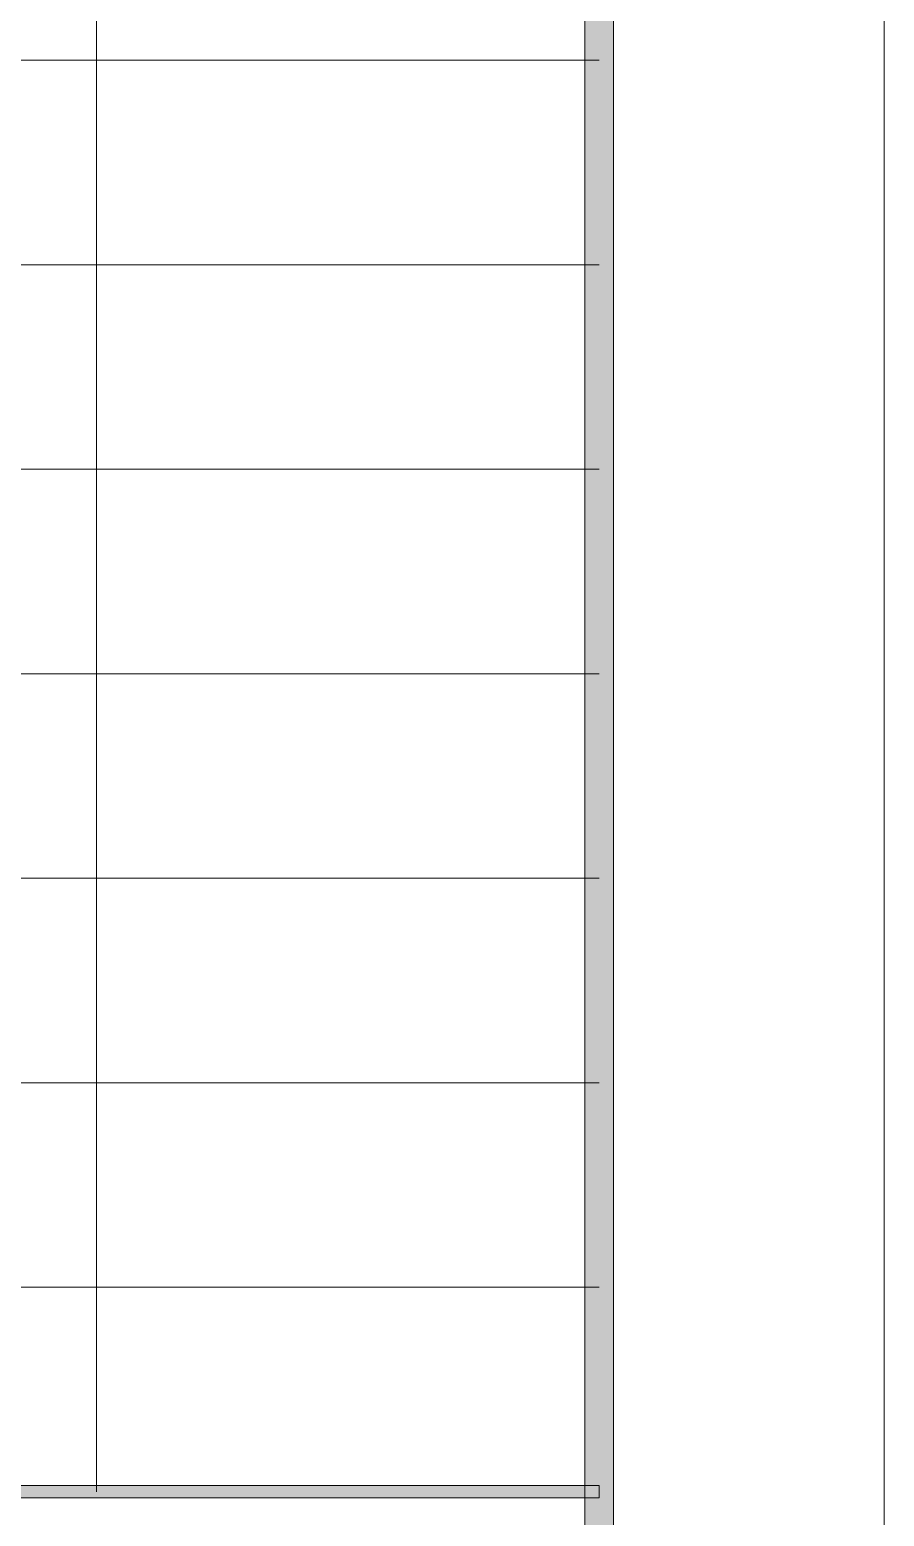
# Model space of a CAD drawing. Header units: millimetres. Extents: x 0 to 829, y 0 to 586.
# Drawn here: x 799.6 to 829.2, y 108.1 to 159.5 of the extents above; entities that cross this region are included whole.
import ezdxf

# ---------------------------------------------------------------- set-up
doc = ezdxf.new("R2010")
doc.units = ezdxf.units.MM

msp = doc.modelspace()

# ---------------------------------------------------------------- hatches: boundary and pattern name
h = msp.add_hatch(color=0)
h.dxf.hatch_style = 2
h.paths.add_polyline_path([(819.788528, 9.36625), (818.80075, 10.3505), (818.80075, 575.281778), (819.788528, 576.266028)])
h = msp.add_hatch(color=0)
h.dxf.hatch_style = 2
h.paths.add_polyline_path([(813.777194, 136.158111), (813.777194, 136.30275)])
h = msp.add_hatch(color=0)
h.dxf.hatch_style = 2
h.paths.add_polyline_path([(813.780722, 136.151056), (813.780722, 136.30275)])
h = msp.add_hatch(color=0)
h.dxf.hatch_style = 2
h.paths.add_polyline_path([(813.858333, 136.009944), (813.858333, 136.330972)])
h = msp.add_hatch(color=0)
h.dxf.hatch_style = 2
h.paths.add_polyline_path([(813.858333, 136.009944), (813.858333, 136.330972)])
h = msp.add_hatch(color=0)
h.dxf.hatch_style = 2
h.paths.add_polyline_path([(813.858333, 136.009944), (813.858333, 136.330972)])
h = msp.add_hatch(color=0)
h.dxf.hatch_style = 2
h.paths.add_polyline_path([(813.865389, 136.006417), (813.865389, 136.330972)])
h = msp.add_hatch(color=0)
h.dxf.hatch_style = 2
h.paths.add_polyline_path([(814.182889, 134.701139), (814.182889, 136.246306)])
h = msp.add_hatch(color=0)
h.dxf.hatch_style = 2
h.paths.add_polyline_path([(814.182889, 134.701139), (814.182889, 136.246306)])
h = msp.add_hatch(color=0)
h.dxf.hatch_style = 2
h.paths.add_polyline_path([(814.182889, 134.701139), (814.182889, 136.246306)])
h = msp.add_hatch(color=0)
h.dxf.hatch_style = 2
h.paths.add_polyline_path([(808.136278, 135.618361), (808.136278, 136.062861)])
h = msp.add_hatch(color=0)
h.dxf.hatch_style = 2
h.paths.add_polyline_path([(808.143333, 135.611306), (808.143333, 136.062861)])
h = msp.add_hatch(color=0)
h.dxf.hatch_style = 2
h.paths.add_polyline_path([(808.217417, 135.519583), (808.217417, 136.024056)])
h = msp.add_hatch(color=0)
h.dxf.hatch_style = 2
h.paths.add_polyline_path([(808.220944, 135.516056), (808.220944, 136.024056)])
h = msp.add_hatch(color=0)
h.dxf.hatch_style = 2
h.paths.add_polyline_path([(808.220944, 135.516056), (808.220944, 136.024056)])
h = msp.add_hatch(color=0)
h.dxf.hatch_style = 2
h.paths.add_polyline_path([(808.224472, 135.512528), (808.224472, 136.020528)])
h = msp.add_hatch(color=0)
h.dxf.hatch_style = 2
h.paths.add_polyline_path([(808.541972, 134.877528), (808.541972, 135.770056)])
h = msp.add_hatch(color=0)
h.dxf.hatch_style = 2
h.paths.add_polyline_path([(808.541972, 134.874), (808.541972, 135.770056)])
h = msp.add_hatch(color=0)
h.dxf.hatch_style = 2
h.paths.add_polyline_path([(808.616056, 134.203722), (808.616056, 135.738306)])
h = msp.add_hatch(color=0)
h.dxf.hatch_style = 2
h.paths.add_polyline_path([(808.616056, 134.20725), (808.616056, 135.734778)])
h = msp.add_hatch(color=0)
h.dxf.hatch_style = 2
h.paths.add_polyline_path([(808.774806, 135.230306), (808.774806, 135.664222)])
h = msp.add_hatch(color=0)
h.dxf.hatch_style = 2
h.paths.add_polyline_path([(808.781861, 135.233833), (808.781861, 135.660694)])
h = msp.add_hatch(color=0)
h.dxf.hatch_style = 2
h.paths.add_polyline_path([(808.781861, 135.233833), (808.781861, 135.660694)])
h = msp.add_hatch(color=0)
h.dxf.hatch_style = 2
h.paths.add_polyline_path([(808.781861, 135.237361), (808.781861, 135.660694)])
h = msp.add_hatch(color=0)
h.dxf.hatch_style = 2
h.paths.add_polyline_path([(814.503917, 135.060972), (814.503917, 135.957028)])
h = msp.add_hatch(color=0)
h.dxf.hatch_style = 2
h.paths.add_polyline_path([(814.510972, 135.0645), (814.510972, 135.9535)])
h = msp.add_hatch(color=0)
h.dxf.hatch_style = 2
h.paths.add_polyline_path([(802.625889, 134.859889), (802.625889, 135.170333)])
h = msp.add_hatch(color=0)
h.dxf.hatch_style = 2
h.paths.add_polyline_path([(802.915167, 134.96925), (802.915167, 135.216194)])
h = msp.add_hatch(color=0)
h.dxf.hatch_style = 2
h.paths.add_polyline_path([(805.070639, 134.993944), (805.070639, 135.219722)])
h = msp.add_hatch(color=0)
h.dxf.hatch_style = 2
h.paths.add_polyline_path([(808.901806, 135.311444), (808.901806, 135.607778)])
h = msp.add_hatch(color=0)
h.dxf.hatch_style = 2
h.paths.add_polyline_path([(808.905333, 135.314972), (808.905333, 135.607778)])
h = msp.add_hatch(color=0)
h.dxf.hatch_style = 2
h.paths.add_polyline_path([(808.930028, 135.332611), (808.930028, 135.600722)])
h = msp.add_hatch(color=0)
h.dxf.hatch_style = 2
h.paths.add_polyline_path([(808.933556, 135.336139), (808.933556, 135.597194)])
h = msp.add_hatch(color=0)
h.dxf.hatch_style = 2
h.paths.add_polyline_path([(809.127583, 135.237361), (809.127583, 135.537222)])
h = msp.add_hatch(color=0)
h.dxf.hatch_style = 2
h.paths.add_polyline_path([(809.131111, 135.237361), (809.131111, 135.533694)])
h = msp.add_hatch(color=0)
h.dxf.hatch_style = 2
h.paths.add_polyline_path([(809.198139, 134.676444), (809.198139, 135.516056)])
h = msp.add_hatch(color=0)
h.dxf.hatch_style = 2
h.paths.add_polyline_path([(809.420389, 134.90575), (809.420389, 135.470194)])
h = msp.add_hatch(color=0)
h.dxf.hatch_style = 2
h.paths.add_polyline_path([(809.423917, 134.909278), (809.423917, 135.470194)])
h = msp.add_hatch(color=0)
h.dxf.hatch_style = 2
h.paths.add_polyline_path([(813.777194, 134.838722), (813.777194, 135.198556)])
h = msp.add_hatch(color=0)
h.dxf.hatch_style = 2
h.paths.add_polyline_path([(813.780722, 134.838722), (813.780722, 135.202083)])
h = msp.add_hatch(color=0)
h.dxf.hatch_style = 2
h.paths.add_polyline_path([(813.858333, 134.859889), (813.858333, 135.209139)])
h = msp.add_hatch(color=0)
h.dxf.hatch_style = 2
h.paths.add_polyline_path([(813.858333, 134.856361), (813.858333, 135.209139)])
h = msp.add_hatch(color=0)
h.dxf.hatch_style = 2
h.paths.add_polyline_path([(813.865389, 134.817556), (813.865389, 135.209139)])
h = msp.add_hatch(color=0)
h.dxf.hatch_style = 2
h.paths.add_polyline_path([(815.05425, 135.177389), (815.05425, 135.576028)])
h = msp.add_hatch(color=0)
h.dxf.hatch_style = 2
h.paths.add_polyline_path([(815.061306, 135.177389), (815.061306, 135.576028)])
h = msp.add_hatch(color=0)
h.dxf.hatch_style = 2
h.paths.add_polyline_path([(815.332944, 135.255), (815.332944, 135.533694)])
h = msp.add_hatch(color=0)
h.dxf.hatch_style = 2
h.paths.add_polyline_path([(815.336472, 135.255), (815.336472, 135.533694)])
h = msp.add_hatch(color=0)
h.dxf.hatch_style = 2
h.paths.add_polyline_path([(802.915167, 134.655278), (802.915167, 134.96925)])
h = msp.add_hatch(color=0)
h.dxf.hatch_style = 2
h.paths.add_polyline_path([(802.915167, 134.655278), (802.915167, 134.96925)])
h = msp.add_hatch(color=0)
h.dxf.hatch_style = 2
h.paths.add_polyline_path([(803.430222, 134.574139), (803.430222, 134.870472)])
h = msp.add_hatch(color=0)
h.dxf.hatch_style = 2
h.paths.add_polyline_path([(803.43375, 134.574139), (803.43375, 134.870472)])
h = msp.add_hatch(color=0)
h.dxf.hatch_style = 2
h.paths.add_polyline_path([(803.867667, 134.732889), (803.867667, 135.117417)])
h = msp.add_hatch(color=0)
h.dxf.hatch_style = 2
h.paths.add_polyline_path([(803.874722, 134.736417), (803.874722, 135.120944)])
h = msp.add_hatch(color=0)
h.dxf.hatch_style = 2
h.paths.add_polyline_path([(806.98975, 134.627056), (806.98975, 134.976306)])
h = msp.add_hatch(color=0)
h.dxf.hatch_style = 2
h.paths.add_polyline_path([(806.98975, 134.627056), (806.98975, 134.976306)])
h = msp.add_hatch(color=0)
h.dxf.hatch_style = 2
h.paths.add_polyline_path([(808.774806, 134.295444), (808.774806, 135.043333)])
h = msp.add_hatch(color=0)
h.dxf.hatch_style = 2
h.paths.add_polyline_path([(808.781861, 134.298972), (808.781861, 135.043333)])
h = msp.add_hatch(color=0)
h.dxf.hatch_style = 2
h.paths.add_polyline_path([(808.781861, 134.298972), (808.781861, 135.043333)])
h = msp.add_hatch(color=0)
h.dxf.hatch_style = 2
h.paths.add_polyline_path([(808.781861, 134.298972), (808.781861, 135.043333)])
h = msp.add_hatch(color=0)
h.dxf.hatch_style = 2
h.paths.add_polyline_path([(808.901806, 134.239), (808.901806, 135.043333)])
h = msp.add_hatch(color=0)
h.dxf.hatch_style = 2
h.paths.add_polyline_path([(808.905333, 134.235472), (808.905333, 135.043333)])
h = msp.add_hatch(color=0)
h.dxf.hatch_style = 2
h.paths.add_polyline_path([(808.930028, 134.217833), (808.930028, 135.043333)])
h = msp.add_hatch(color=0)
h.dxf.hatch_style = 2
h.paths.add_polyline_path([(808.933556, 134.217833), (808.933556, 135.043333)])
h = msp.add_hatch(color=0)
h.dxf.hatch_style = 2
h.paths.add_polyline_path([(809.127583, 134.602361), (809.127583, 135.043333)])
h = msp.add_hatch(color=0)
h.dxf.hatch_style = 2
h.paths.add_polyline_path([(809.131111, 134.605889), (809.131111, 135.043333)])
h = msp.add_hatch(color=0)
h.dxf.hatch_style = 2
h.paths.add_polyline_path([(811.851028, 134.274278), (811.851028, 134.658806)])
h = msp.add_hatch(color=0)
h.dxf.hatch_style = 2
h.paths.add_polyline_path([(811.858083, 134.274278), (811.858083, 134.658806)])
h = msp.add_hatch(color=0)
h.dxf.hatch_style = 2
h.paths.add_polyline_path([(812.729444, 134.503583), (812.729444, 134.870472)])
h = msp.add_hatch(color=0)
h.dxf.hatch_style = 2
h.paths.add_polyline_path([(812.7365, 134.503583), (812.7365, 134.870472)])
h = msp.add_hatch(color=0)
h.dxf.hatch_style = 2
h.paths.add_polyline_path([(813.533778, 134.771694), (813.533778, 135.131528)])
h = msp.add_hatch(color=0)
h.dxf.hatch_style = 2
h.paths.add_polyline_path([(813.540833, 134.771694), (813.540833, 135.131528)])
h = msp.add_hatch(color=0)
h.dxf.hatch_style = 2
h.paths.add_polyline_path([(813.865389, 133.649861), (813.865389, 134.634111)])
h = msp.add_hatch(color=0)
h.dxf.hatch_style = 2
h.paths.add_polyline_path([(808.136278, 133.847417), (808.136278, 134.231944)])
h = msp.add_hatch(color=0)
h.dxf.hatch_style = 2
h.paths.add_polyline_path([(808.143333, 133.854472), (808.143333, 134.239)])
h = msp.add_hatch(color=0)
h.dxf.hatch_style = 2
h.paths.add_polyline_path([(808.217417, 133.9215), (808.217417, 134.306028)])
h = msp.add_hatch(color=0)
h.dxf.hatch_style = 2
h.paths.add_polyline_path([(808.220944, 133.9215), (808.220944, 134.306028)])
h = msp.add_hatch(color=0)
h.dxf.hatch_style = 2
h.paths.add_polyline_path([(808.220944, 133.9215), (808.220944, 134.306028)])
h = msp.add_hatch(color=0)
h.dxf.hatch_style = 2
h.paths.add_polyline_path([(808.224472, 133.925028), (808.224472, 134.309556)])
h = msp.add_hatch(color=0)
h.dxf.hatch_style = 2
h.paths.add_polyline_path([(808.541972, 134.168444), (808.541972, 134.535333)])
h = msp.add_hatch(color=0)
h.dxf.hatch_style = 2
h.paths.add_polyline_path([(808.541972, 134.168444), (808.541972, 134.535333)])
h = msp.add_hatch(color=0)
h.dxf.hatch_style = 2
h.paths.add_polyline_path([(809.127583, 133.547556), (809.127583, 134.602361)])
h = msp.add_hatch(color=0)
h.dxf.hatch_style = 2
h.paths.add_polyline_path([(809.131111, 133.551083), (809.131111, 134.598833)])
h = msp.add_hatch(color=0)
h.dxf.hatch_style = 2
h.paths.add_polyline_path([(809.191083, 133.565194), (809.191083, 134.510639)])
h = msp.add_hatch(color=0)
h.dxf.hatch_style = 2
h.paths.add_polyline_path([(809.420389, 133.558139), (809.420389, 134.4295)])
h = msp.add_hatch(color=0)
h.dxf.hatch_style = 2
h.paths.add_polyline_path([(809.423917, 133.558139), (809.423917, 134.4295)])
h = msp.add_hatch(color=0)
h.dxf.hatch_style = 2
h.paths.add_polyline_path([(810.898528, 134.330722), (810.898528, 134.581194)])
h = msp.add_hatch(color=0)
h.dxf.hatch_style = 2
h.paths.add_polyline_path([(813.533778, 133.402917), (813.533778, 134.150806)])
h = msp.add_hatch(color=0)
h.dxf.hatch_style = 2
h.paths.add_polyline_path([(813.540833, 133.409972), (813.540833, 134.157861)])
h = msp.add_hatch(color=0)
h.dxf.hatch_style = 2
h.paths.add_polyline_path([(813.777194, 133.671028), (813.777194, 134.489472)])
h = msp.add_hatch(color=0)
h.dxf.hatch_style = 2
h.paths.add_polyline_path([(813.780722, 133.678083), (813.780722, 134.496528)])
h = msp.add_hatch(color=0)
h.dxf.hatch_style = 2
h.paths.add_polyline_path([(813.858333, 133.653389), (813.858333, 134.627056)])
h = msp.add_hatch(color=0)
h.dxf.hatch_style = 2
h.paths.add_polyline_path([(813.858333, 133.653389), (813.858333, 134.627056)])
h = msp.add_hatch(color=0)
h.dxf.hatch_style = 2
h.paths.add_polyline_path([(813.858333, 133.656917), (813.858333, 134.623528)])
h = msp.add_hatch(color=0)
h.dxf.hatch_style = 2
h.paths.add_polyline_path([(805.97375, 133.515806), (805.97375, 133.843889)])
h = msp.add_hatch(color=0)
h.dxf.hatch_style = 2
h.paths.add_polyline_path([(806.98975, 132.535083), (806.98975, 133.709833)])
h = msp.add_hatch(color=0)
h.dxf.hatch_style = 2
h.paths.add_polyline_path([(806.98975, 132.535083), (806.98975, 133.709833)])
h = msp.add_hatch(color=0)
h.dxf.hatch_style = 2
h.paths.add_polyline_path([(808.901806, 133.258278), (808.901806, 133.716889)])
h = msp.add_hatch(color=0)
h.dxf.hatch_style = 2
h.paths.add_polyline_path([(808.905333, 133.261806), (808.905333, 133.720417)])
h = msp.add_hatch(color=0)
h.dxf.hatch_style = 2
h.paths.add_polyline_path([(808.930028, 133.297083), (808.930028, 133.755694)])
h = msp.add_hatch(color=0)
h.dxf.hatch_style = 2
h.paths.add_polyline_path([(808.933556, 133.300611), (808.933556, 133.759222)])
h = msp.add_hatch(color=0)
h.dxf.hatch_style = 2
h.paths.add_polyline_path([(814.179361, 130.672417), (814.179361, 133.939139)])
h = msp.add_hatch(color=0)
h.dxf.hatch_style = 2
h.paths.add_polyline_path([(814.182889, 130.679472), (814.182889, 133.935611)])
h = msp.add_hatch(color=0)
h.dxf.hatch_style = 2
h.paths.add_polyline_path([(814.182889, 130.679472), (814.182889, 133.935611)])
h = msp.add_hatch(color=0)
h.dxf.hatch_style = 2
h.paths.add_polyline_path([(814.182889, 130.679472), (814.182889, 133.935611)])
h = msp.add_hatch(color=0)
h.dxf.hatch_style = 2
h.paths.add_polyline_path([(814.503917, 132.820833), (814.503917, 133.611056)])
h = msp.add_hatch(color=0)
h.dxf.hatch_style = 2
h.paths.add_polyline_path([(814.510972, 132.824361), (814.510972, 133.611056)])
h = msp.add_hatch(color=0)
h.dxf.hatch_style = 2
h.paths.add_polyline_path([(803.430222, 132.383389), (803.430222, 133.145389)])
h = msp.add_hatch(color=0)
h.dxf.hatch_style = 2
h.paths.add_polyline_path([(803.43375, 132.379861), (803.43375, 133.152444)])
h = msp.add_hatch(color=0)
h.dxf.hatch_style = 2
h.paths.add_polyline_path([(803.867667, 133.053667), (803.867667, 133.402917)])
h = msp.add_hatch(color=0)
h.dxf.hatch_style = 2
h.paths.add_polyline_path([(803.874722, 133.057194), (803.874722, 133.406444)])
h = msp.add_hatch(color=0)
h.dxf.hatch_style = 2
h.paths.add_polyline_path([(805.970222, 132.012972), (805.970222, 133.487583)])
h = msp.add_hatch(color=0)
h.dxf.hatch_style = 2
h.paths.add_polyline_path([(808.541972, 132.74675), (808.541972, 133.282972)])
h = msp.add_hatch(color=0)
h.dxf.hatch_style = 2
h.paths.add_polyline_path([(808.541972, 132.74675), (808.541972, 133.282972)])
h = msp.add_hatch(color=0)
h.dxf.hatch_style = 2
h.paths.add_polyline_path([(808.616056, 132.866694), (808.616056, 133.374694)])
h = msp.add_hatch(color=0)
h.dxf.hatch_style = 2
h.paths.add_polyline_path([(808.616056, 132.863167), (808.616056, 133.371167)])
h = msp.add_hatch(color=0)
h.dxf.hatch_style = 2
h.paths.add_polyline_path([(808.781861, 133.106583), (808.781861, 133.575778)])
h = msp.add_hatch(color=0)
h.dxf.hatch_style = 2
h.paths.add_polyline_path([(808.781861, 133.106583), (808.781861, 133.57225)])
h = msp.add_hatch(color=0)
h.dxf.hatch_style = 2
h.paths.add_polyline_path([(815.05425, 133.148917), (815.05425, 133.371167)])
h = msp.add_hatch(color=0)
h.dxf.hatch_style = 2
h.paths.add_polyline_path([(808.217417, 130.979333), (808.217417, 132.859639)])
h = msp.add_hatch(color=0)
h.dxf.hatch_style = 2
h.paths.add_polyline_path([(808.220944, 130.979333), (808.220944, 132.863167)])
h = msp.add_hatch(color=0)
h.dxf.hatch_style = 2
h.paths.add_polyline_path([(808.220944, 130.979333), (808.220944, 132.863167)])
h = msp.add_hatch(color=0)
h.dxf.hatch_style = 2
h.paths.add_polyline_path([(808.224472, 130.979333), (808.224472, 132.866694)])
h = msp.add_hatch(color=0)
h.dxf.hatch_style = 2
h.paths.add_polyline_path([(808.781861, 131.875389), (808.781861, 132.623278)])
h = msp.add_hatch(color=0)
h.dxf.hatch_style = 2
h.paths.add_polyline_path([(808.781861, 131.871861), (808.781861, 132.61975)])
h = msp.add_hatch(color=0)
h.dxf.hatch_style = 2
h.paths.add_polyline_path([(808.781861, 131.871861), (808.781861, 132.61975)])
h = msp.add_hatch(color=0)
h.dxf.hatch_style = 2
h.paths.add_polyline_path([(808.901806, 132.009444), (808.901806, 132.686778)])
h = msp.add_hatch(color=0)
h.dxf.hatch_style = 2
h.paths.add_polyline_path([(808.905333, 132.012972), (808.905333, 132.686778)])
h = msp.add_hatch(color=0)
h.dxf.hatch_style = 2
h.paths.add_polyline_path([(808.930028, 132.034139), (808.930028, 132.697361)])
h = msp.add_hatch(color=0)
h.dxf.hatch_style = 2
h.paths.add_polyline_path([(808.933556, 132.037667), (808.933556, 132.697361)])
h = msp.add_hatch(color=0)
h.dxf.hatch_style = 2
h.paths.add_polyline_path([(809.127583, 132.178778), (809.127583, 132.764389)])
h = msp.add_hatch(color=0)
h.dxf.hatch_style = 2
h.paths.add_polyline_path([(809.131111, 132.178778), (809.131111, 132.764389)])
h = msp.add_hatch(color=0)
h.dxf.hatch_style = 2
h.paths.add_polyline_path([(809.198139, 132.23875), (809.198139, 132.789083)])
h = msp.add_hatch(color=0)
h.dxf.hatch_style = 2
h.paths.add_polyline_path([(813.533778, 132.351639), (813.533778, 132.919611)])
h = msp.add_hatch(color=0)
h.dxf.hatch_style = 2
h.paths.add_polyline_path([(813.540833, 132.351639), (813.540833, 132.919611)])
h = msp.add_hatch(color=0)
h.dxf.hatch_style = 2
h.paths.add_polyline_path([(813.777194, 132.485694), (813.777194, 133.036028)])
h = msp.add_hatch(color=0)
h.dxf.hatch_style = 2
h.paths.add_polyline_path([(813.780722, 132.482167), (813.780722, 133.039556)])
h = msp.add_hatch(color=0)
h.dxf.hatch_style = 2
h.paths.add_polyline_path([(813.858333, 132.408083), (813.858333, 133.078361)])
h = msp.add_hatch(color=0)
h.dxf.hatch_style = 2
h.paths.add_polyline_path([(813.858333, 132.408083), (813.858333, 133.078361)])
h = msp.add_hatch(color=0)
h.dxf.hatch_style = 2
h.paths.add_polyline_path([(813.858333, 132.408083), (813.858333, 133.078361)])
h = msp.add_hatch(color=0)
h.dxf.hatch_style = 2
h.paths.add_polyline_path([(813.865389, 132.401028), (813.865389, 133.081889)])
h = msp.add_hatch(color=0)
h.dxf.hatch_style = 2
h.paths.add_polyline_path([(803.867667, 131.427361), (803.867667, 132.485694)])
h = msp.add_hatch(color=0)
h.dxf.hatch_style = 2
h.paths.add_polyline_path([(803.874722, 131.430889), (803.874722, 132.478639)])
h = msp.add_hatch(color=0)
h.dxf.hatch_style = 2
h.paths.add_polyline_path([(808.541972, 130.884083), (808.541972, 132.36575)])
h = msp.add_hatch(color=0)
h.dxf.hatch_style = 2
h.paths.add_polyline_path([(808.541972, 130.884083), (808.541972, 132.362222)])
h = msp.add_hatch(color=0)
h.dxf.hatch_style = 2
h.paths.add_polyline_path([(808.616056, 131.617861), (808.616056, 132.443361)])
h = msp.add_hatch(color=0)
h.dxf.hatch_style = 2
h.paths.add_polyline_path([(808.616056, 131.614333), (808.616056, 132.439833)])
h = msp.add_hatch(color=0)
h.dxf.hatch_style = 2
h.paths.add_polyline_path([(815.336472, 131.924778), (815.336472, 132.178778)])
h = msp.add_hatch(color=0)
h.dxf.hatch_style = 2
h.paths.add_polyline_path([(815.636333, 131.600222), (815.636333, 132.157611)])
h = msp.add_hatch(color=0)
h.dxf.hatch_style = 2
h.paths.add_polyline_path([(815.636333, 131.596694), (815.636333, 132.157611)])
h = msp.add_hatch(color=0)
h.dxf.hatch_style = 2
h.paths.add_polyline_path([(803.430222, 131.233333), (803.430222, 131.575528)])
h = msp.add_hatch(color=0)
h.dxf.hatch_style = 2
h.paths.add_polyline_path([(803.43375, 131.233333), (803.43375, 131.582583)])
h = msp.add_hatch(color=0)
h.dxf.hatch_style = 2
h.paths.add_polyline_path([(805.070639, 131.191), (805.070639, 131.914194)])
h = msp.add_hatch(color=0)
h.dxf.hatch_style = 2
h.paths.add_polyline_path([(805.077694, 131.194528), (805.077694, 131.914194)])
h = msp.add_hatch(color=0)
h.dxf.hatch_style = 2
h.paths.add_polyline_path([(808.136278, 130.993444), (808.136278, 131.614333)])
h = msp.add_hatch(color=0)
h.dxf.hatch_style = 2
h.paths.add_polyline_path([(808.143333, 130.993444), (808.143333, 131.617861)])
h = msp.add_hatch(color=0)
h.dxf.hatch_style = 2
h.paths.add_polyline_path([(811.851028, 131.272139), (811.851028, 131.769556)])
h = msp.add_hatch(color=0)
h.dxf.hatch_style = 2
h.paths.add_polyline_path([(811.858083, 131.272139), (811.858083, 131.769556)])
h = msp.add_hatch(color=0)
h.dxf.hatch_style = 2
h.paths.add_polyline_path([(812.729444, 131.462639), (812.729444, 131.826)])
h = msp.add_hatch(color=0)
h.dxf.hatch_style = 2
h.paths.add_polyline_path([(812.7365, 131.466167), (812.7365, 131.822472)])
h = msp.add_hatch(color=0)
h.dxf.hatch_style = 2
h.paths.add_polyline_path([(808.616056, 130.813528), (808.616056, 131.275667)])
h = msp.add_hatch(color=0)
h.dxf.hatch_style = 2
h.paths.add_polyline_path([(808.616056, 130.81), (808.616056, 131.272139)])
h = msp.add_hatch(color=0)
h.dxf.hatch_style = 2
h.paths.add_polyline_path([(808.774806, 130.654778), (808.774806, 131.116917)])
h = msp.add_hatch(color=0)
h.dxf.hatch_style = 2
h.paths.add_polyline_path([(808.781861, 130.647722), (808.781861, 131.106333)])
h = msp.add_hatch(color=0)
h.dxf.hatch_style = 2
h.paths.add_polyline_path([(808.781861, 130.644194), (808.781861, 131.106333)])
h = msp.add_hatch(color=0)
h.dxf.hatch_style = 2
h.paths.add_polyline_path([(813.540833, 130.721806), (813.540833, 131.205111)])
h = msp.add_hatch(color=0)
h.dxf.hatch_style = 2
h.paths.add_polyline_path([(813.777194, 130.337278), (813.777194, 131.074583)])
h = msp.add_hatch(color=0)
h.dxf.hatch_style = 2
h.paths.add_polyline_path([(813.780722, 130.33375), (813.780722, 131.074583)])
h = msp.add_hatch(color=0)
h.dxf.hatch_style = 2
h.paths.add_polyline_path([(813.858333, 130.266722), (813.858333, 131.071056)])
h = msp.add_hatch(color=0)
h.dxf.hatch_style = 2
h.paths.add_polyline_path([(813.858333, 130.263194), (813.858333, 131.071056)])
h = msp.add_hatch(color=0)
h.dxf.hatch_style = 2
h.paths.add_polyline_path([(813.858333, 130.263194), (813.858333, 131.071056)])
h = msp.add_hatch(color=0)
h.dxf.hatch_style = 2
h.paths.add_polyline_path([(813.865389, 130.259667), (813.865389, 131.071056)])
h = msp.add_hatch(color=0)
h.dxf.hatch_style = 2
h.paths.add_polyline_path([(808.901806, 130.534833), (808.901806, 130.989917)])
h = msp.add_hatch(color=0)
h.dxf.hatch_style = 2
h.paths.add_polyline_path([(808.905333, 130.531306), (808.905333, 130.986389)])
h = msp.add_hatch(color=0)
h.dxf.hatch_style = 2
h.paths.add_polyline_path([(808.930028, 130.506611), (808.930028, 130.958167)])
h = msp.add_hatch(color=0)
h.dxf.hatch_style = 2
h.paths.add_polyline_path([(808.933556, 130.503083), (808.933556, 130.954639)])
h = msp.add_hatch(color=0)
h.dxf.hatch_style = 2
h.paths.add_polyline_path([(809.127583, 130.33375), (809.127583, 130.760611)])
h = msp.add_hatch(color=0)
h.dxf.hatch_style = 2
h.paths.add_polyline_path([(809.131111, 130.330222), (809.131111, 130.757083)])
h = msp.add_hatch(color=0)
h.dxf.hatch_style = 2
h.paths.add_polyline_path([(809.191083, 130.277306), (809.191083, 130.700639)])
h = msp.add_hatch(color=0)
h.dxf.hatch_style = 2
h.paths.add_polyline_path([(809.198139, 130.27025), (809.198139, 130.693583)])
h = msp.add_hatch(color=0)
h.dxf.hatch_style = 2
h.paths.add_polyline_path([(809.420389, 130.224389), (809.420389, 130.584222)])
h = msp.add_hatch(color=0)
h.dxf.hatch_style = 2
h.paths.add_polyline_path([(809.423917, 130.224389), (809.423917, 130.584222)])
h = msp.add_hatch(color=0)
h.dxf.hatch_style = 2
h.paths.add_polyline_path([(769.958667, 108.726111), (769.958667, 109.149444), (819.294639, 109.149444), (819.294639, 108.726111)])

# ---------------------------------------------------------------- linework, layer by layer
at = {"color": 0, "lineweight": 0}
for points in [[(0, 0), (0, 585.632278), (829.154778, 585.632278), (829.154778, 0)], [(819.788528, 9.36625), (818.80075, 10.3505), (818.80075, 575.281778), (819.788528, 576.266028)], [(769.958667, 108.726111), (769.958667, 109.149444), (819.294639, 109.149444), (819.294639, 108.726111)]]:
    msp.add_lwpolyline(points, close=True, dxfattribs=at)
for points in [[(801.90975, 108.937778), (801.90975, 165.491583)], [(769.958667, 158.421917), (819.294639, 158.421917)], [(784.535444, 151.35225), (819.294639, 151.35225)], [(784.535444, 144.282583), (819.294639, 144.282583)], [(769.958667, 137.212917), (819.294639, 137.212917)], [(769.958667, 130.146778), (819.294639, 130.146778)], [(784.535444, 123.077111), (819.294639, 123.077111)], [(769.958667, 116.007444), (819.294639, 116.007444)]]:
    msp.add_lwpolyline(points, dxfattribs=at)

doc.saveas('drawing.dxf')
